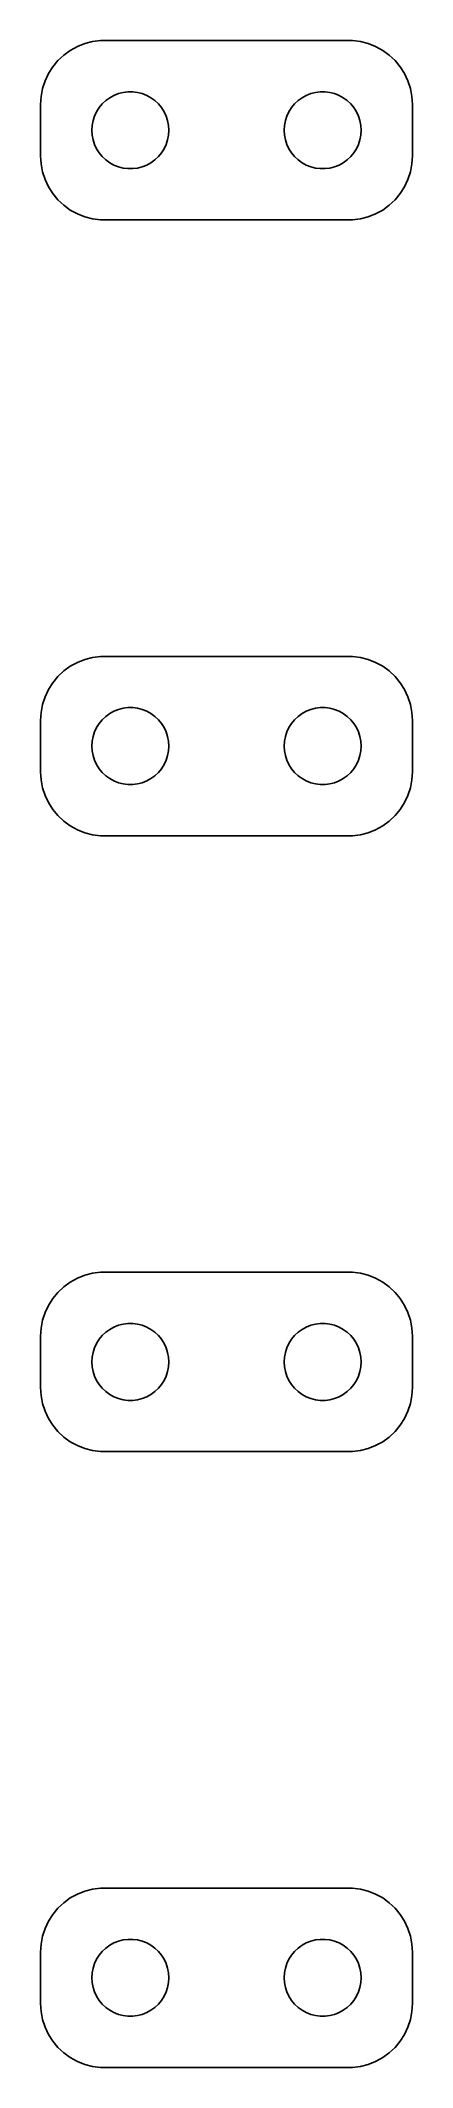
# Model space of a CAD drawing. Header units: metres. Extents: x -7.2 to 7.2, y 68.5 to 147.5.
import ezdxf

# ---------------------------------------------------------------- set-up
doc = ezdxf.new("R2010")
doc.units = ezdxf.units.M

msp = doc.modelspace()

# ---------------------------------------------------------------- linework, layer by layer
for p, q in [((-6.34355, 146.926), (-6.57242, 146.711)), ((-6.08955, 147.111), (-6.34355, 146.926)), ((-5.81444, 147.262), (-6.08955, 147.111)), ((-5.52254, 147.378), (-5.81444, 147.262)), ((-5.21844, 147.456), (-5.52254, 147.378)), ((-4.90697, 147.495), (-5.21844, 147.456)), ((4.90697, 147.495), (-4.90697, 147.495)), ((5.21844, 147.456), (4.90697, 147.495)), ((5.52254, 147.378), (5.21844, 147.456)), ((5.81444, 147.262), (5.52254, 147.378)), ((6.08955, 147.111), (5.81444, 147.262)), ((6.34355, 146.926), (6.08955, 147.111)), ((6.57242, 146.711), (6.34355, 146.926)), ((-6.94077, 146.204), (-7.07443, 145.92)), ((-6.77254, 146.469), (-6.94077, 146.204)), ((-6.57242, 146.711), (-6.77254, 146.469)), ((6.77254, 146.469), (6.57242, 146.711)), ((6.94077, 146.204), (6.77254, 146.469)), ((7.07443, 145.92), (6.94077, 146.204)), ((-7.17145, 145.622), (-7.23029, 145.313)), ((-7.07443, 145.92), (-7.17145, 145.622)), ((-4.55373, 145.266), (-4.38866, 145.357)), ((-4.38866, 145.357), (-4.21352, 145.427)), ((-4.21352, 145.427), (-4.03107, 145.473)), ((-4.03107, 145.473), (-3.84418, 145.497)), ((-3.84418, 145.497), (-3.65581, 145.497)), ((-3.65581, 145.497), (-3.46892, 145.473)), ((-3.46892, 145.473), (-3.28647, 145.427)), ((-3.28647, 145.427), (-3.11133, 145.357)), ((-3.11133, 145.357), (-2.94626, 145.266)), ((2.94626, 145.266), (3.11133, 145.357)), ((3.11133, 145.357), (3.28647, 145.427)), ((3.28647, 145.427), (3.46892, 145.473)), ((3.46892, 145.473), (3.65581, 145.497)), ((3.65581, 145.497), (3.84418, 145.497)), ((3.84418, 145.497), (4.03107, 145.473)), ((4.03107, 145.473), (4.21352, 145.427)), ((4.21352, 145.427), (4.38866, 145.357)), ((4.38866, 145.357), (4.55373, 145.266)), ((7.17145, 145.622), (7.07443, 145.92)), ((7.23029, 145.313), (7.17145, 145.622)), ((-7.23029, 145.313), (-7.25, 145)), ((-7.25, 145), (-7.25, 143)), ((-5.20287, 144.373), (-5.14465, 144.552)), ((-5.14465, 144.552), (-5.06445, 144.723)), ((-5.06445, 144.723), (-4.96352, 144.882)), ((-4.96352, 144.882), (-4.84344, 145.027)), ((-4.84344, 145.027), (-4.70613, 145.156)), ((-4.70613, 145.156), (-4.55373, 145.266)), ((-2.94626, 145.266), (-2.79385, 145.156)), ((-2.79385, 145.156), (-2.65654, 145.027)), ((-2.65654, 145.027), (-2.53647, 144.882)), ((-2.53647, 144.882), (-2.43553, 144.723)), ((-2.43553, 144.723), (-2.35533, 144.552)), ((-2.35533, 144.552), (-2.29712, 144.373)), ((2.29712, 144.373), (2.35533, 144.552)), ((2.35533, 144.552), (2.43553, 144.723)), ((2.43553, 144.723), (2.53647, 144.882)), ((2.53647, 144.882), (2.65654, 145.027)), ((2.65654, 145.027), (2.79385, 145.156)), ((2.79385, 145.156), (2.94626, 145.266)), ((4.55373, 145.266), (4.70613, 145.156)), ((4.70613, 145.156), (4.84344, 145.027)), ((4.84344, 145.027), (4.96352, 144.882)), ((4.96352, 144.882), (5.06445, 144.723)), ((5.06445, 144.723), (5.14465, 144.552)), ((5.14465, 144.552), (5.20287, 144.373)), ((7.25, 145), (7.23029, 145.313)), ((7.25, 143), (7.25, 145)), ((-5.25, 144), (-5.23816, 144.188)), ((-5.23816, 143.812), (-5.25, 144)), ((-5.23816, 144.188), (-5.20287, 144.373)), ((-5.20287, 143.627), (-5.23816, 143.812)), ((-2.29712, 144.373), (-2.26183, 144.188)), ((-2.26183, 143.812), (-2.29712, 143.627)), ((-2.26183, 144.188), (-2.25, 144)), ((-2.25, 144), (-2.26183, 143.812)), ((2.25, 144), (2.26183, 144.188)), ((2.26183, 143.812), (2.25, 144)), ((2.26183, 144.188), (2.29712, 144.373)), ((2.29712, 143.627), (2.26183, 143.812)), ((5.20287, 144.373), (5.23816, 144.188)), ((5.23816, 143.812), (5.20287, 143.627)), ((5.23816, 144.188), (5.25, 144)), ((5.25, 144), (5.23816, 143.812)), ((-7.25, 143), (-7.23029, 142.687)), ((-5.14465, 143.448), (-5.20287, 143.627)), ((-5.06445, 143.277), (-5.14465, 143.448)), ((-4.96352, 143.118), (-5.06445, 143.277)), ((-4.84344, 142.973), (-4.96352, 143.118)), ((-4.70613, 142.844), (-4.84344, 142.973)), ((-2.65654, 142.973), (-2.79385, 142.844)), ((-2.53647, 143.118), (-2.65654, 142.973)), ((-2.43553, 143.277), (-2.53647, 143.118)), ((-2.35533, 143.448), (-2.43553, 143.277)), ((-2.29712, 143.627), (-2.35533, 143.448)), ((2.35533, 143.448), (2.29712, 143.627)), ((2.43553, 143.277), (2.35533, 143.448)), ((2.53647, 143.118), (2.43553, 143.277)), ((2.65654, 142.973), (2.53647, 143.118)), ((2.79385, 142.844), (2.65654, 142.973)), ((4.84344, 142.973), (4.70613, 142.844)), ((4.96352, 143.118), (4.84344, 142.973)), ((5.06445, 143.277), (4.96352, 143.118)), ((5.14465, 143.448), (5.06445, 143.277)), ((5.20287, 143.627), (5.14465, 143.448)), ((7.23029, 142.687), (7.25, 143)), ((-7.23029, 142.687), (-7.17145, 142.378)), ((-7.17145, 142.378), (-7.07443, 142.08)), ((-4.55373, 142.734), (-4.70613, 142.844)), ((-4.38866, 142.643), (-4.55373, 142.734)), ((-4.21352, 142.573), (-4.38866, 142.643)), ((-4.03107, 142.527), (-4.21352, 142.573)), ((-3.84418, 142.503), (-4.03107, 142.527)), ((-3.65581, 142.503), (-3.84418, 142.503)), ((-3.46892, 142.527), (-3.65581, 142.503)), ((-3.28647, 142.573), (-3.46892, 142.527)), ((-3.11133, 142.643), (-3.28647, 142.573)), ((-2.94626, 142.734), (-3.11133, 142.643)), ((-2.79385, 142.844), (-2.94626, 142.734)), ((2.94626, 142.734), (2.79385, 142.844)), ((3.11133, 142.643), (2.94626, 142.734)), ((3.28647, 142.573), (3.11133, 142.643)), ((3.46892, 142.527), (3.28647, 142.573)), ((3.65581, 142.503), (3.46892, 142.527)), ((3.84418, 142.503), (3.65581, 142.503)), ((4.03107, 142.527), (3.84418, 142.503)), ((4.21352, 142.573), (4.03107, 142.527)), ((4.38866, 142.643), (4.21352, 142.573)), ((4.55373, 142.734), (4.38866, 142.643)), ((4.70613, 142.844), (4.55373, 142.734)), ((7.07443, 142.08), (7.17145, 142.378)), ((7.17145, 142.378), (7.23029, 142.687)), ((-7.07443, 142.08), (-6.94077, 141.796)), ((-6.94077, 141.796), (-6.77254, 141.531)), ((-6.77254, 141.531), (-6.57242, 141.289)), ((6.57242, 141.289), (6.77254, 141.531)), ((6.77254, 141.531), (6.94077, 141.796)), ((6.94077, 141.796), (7.07443, 142.08)), ((-6.57242, 141.289), (-6.34355, 141.074)), ((-6.34355, 141.074), (-6.08955, 140.889)), ((-6.08955, 140.889), (-5.81444, 140.738)), ((-5.81444, 140.738), (-5.52254, 140.622)), ((-5.52254, 140.622), (-5.21844, 140.544)), ((5.21844, 140.544), (5.52254, 140.622)), ((5.52254, 140.622), (5.81444, 140.738)), ((5.81444, 140.738), (6.08955, 140.889)), ((6.08955, 140.889), (6.34355, 141.074)), ((6.34355, 141.074), (6.57242, 141.289)), ((-5.21844, 140.544), (-4.90697, 140.505)), ((-4.90697, 140.505), (4.90697, 140.505)), ((4.90697, 140.505), (5.21844, 140.544)), ((-5.81444, 123.262), (-6.08955, 123.111)), ((-5.52254, 123.378), (-5.81444, 123.262)), ((-5.21844, 123.456), (-5.52254, 123.378)), ((-4.90697, 123.495), (-5.21844, 123.456)), ((4.90697, 123.495), (-4.90697, 123.495)), ((5.21844, 123.456), (4.90697, 123.495)), ((5.52254, 123.378), (5.21844, 123.456)), ((5.81444, 123.262), (5.52254, 123.378)), ((6.08955, 123.111), (5.81444, 123.262)), ((-6.77254, 122.469), (-6.94077, 122.204)), ((-6.57242, 122.711), (-6.77254, 122.469)), ((-6.34355, 122.926), (-6.57242, 122.711)), ((-6.08955, 123.111), (-6.34355, 122.926)), ((6.34355, 122.926), (6.08955, 123.111)), ((6.57242, 122.711), (6.34355, 122.926)), ((6.77254, 122.469), (6.57242, 122.711)), ((6.94077, 122.204), (6.77254, 122.469)), ((-7.07443, 121.92), (-7.17145, 121.622)), ((-6.94077, 122.204), (-7.07443, 121.92)), ((7.07443, 121.92), (6.94077, 122.204)), ((7.17145, 121.622), (7.07443, 121.92)), ((-7.23029, 121.313), (-7.25, 121)), ((-7.25, 121), (-7.25, 119)), ((-7.17145, 121.622), (-7.23029, 121.313)), ((-5.06445, 120.723), (-4.96352, 120.882)), ((-4.96352, 120.882), (-4.84344, 121.027)), ((-4.84344, 121.027), (-4.70613, 121.156)), ((-4.70613, 121.156), (-4.55373, 121.266)), ((-4.55373, 121.266), (-4.38866, 121.357)), ((-4.38866, 121.357), (-4.21352, 121.427)), ((-4.21352, 121.427), (-4.03107, 121.473)), ((-4.03107, 121.473), (-3.84418, 121.497)), ((-3.84418, 121.497), (-3.65581, 121.497)), ((-3.65581, 121.497), (-3.46892, 121.473)), ((-3.46892, 121.473), (-3.28647, 121.427)), ((-3.28647, 121.427), (-3.11133, 121.357)), ((-3.11133, 121.357), (-2.94626, 121.266)), ((-2.94626, 121.266), (-2.79385, 121.156)), ((-2.79385, 121.156), (-2.65654, 121.027)), ((-2.65654, 121.027), (-2.53647, 120.882)), ((-2.53647, 120.882), (-2.43553, 120.723)), ((2.43553, 120.723), (2.53647, 120.882)), ((2.53647, 120.882), (2.65654, 121.027)), ((2.65654, 121.027), (2.79385, 121.156)), ((2.79385, 121.156), (2.94626, 121.266)), ((2.94626, 121.266), (3.11133, 121.357)), ((3.11133, 121.357), (3.28647, 121.427)), ((3.28647, 121.427), (3.46892, 121.473)), ((3.46892, 121.473), (3.65581, 121.497)), ((3.65581, 121.497), (3.84418, 121.497)), ((3.84418, 121.497), (4.03107, 121.473)), ((4.03107, 121.473), (4.21352, 121.427)), ((4.21352, 121.427), (4.38866, 121.357)), ((4.38866, 121.357), (4.55373, 121.266)), ((4.55373, 121.266), (4.70613, 121.156)), ((4.70613, 121.156), (4.84344, 121.027)), ((4.84344, 121.027), (4.96352, 120.882)), ((4.96352, 120.882), (5.06445, 120.723)), ((7.23029, 121.313), (7.17145, 121.622)), ((7.25, 121), (7.23029, 121.313)), ((7.25, 119), (7.25, 121)), ((-5.25, 120), (-5.23816, 120.188)), ((-5.23816, 120.188), (-5.20287, 120.373)), ((-5.20287, 120.373), (-5.14465, 120.552)), ((-5.14465, 120.552), (-5.06445, 120.723)), ((-2.43553, 120.723), (-2.35533, 120.552)), ((-2.35533, 120.552), (-2.29712, 120.373)), ((-2.29712, 120.373), (-2.26183, 120.188)), ((-2.26183, 120.188), (-2.25, 120)), ((2.25, 120), (2.26183, 120.188)), ((2.26183, 120.188), (2.29712, 120.373)), ((2.29712, 120.373), (2.35533, 120.552)), ((2.35533, 120.552), (2.43553, 120.723)), ((5.06445, 120.723), (5.14465, 120.552)), ((5.14465, 120.552), (5.20287, 120.373)), ((5.20287, 120.373), (5.23816, 120.188)), ((5.23816, 120.188), (5.25, 120)), ((-5.23816, 119.812), (-5.25, 120)), ((-5.20287, 119.627), (-5.23816, 119.812)), ((-5.14465, 119.448), (-5.20287, 119.627)), ((-5.06445, 119.277), (-5.14465, 119.448)), ((-4.96352, 119.118), (-5.06445, 119.277)), ((-2.43553, 119.277), (-2.53647, 119.118)), ((-2.35533, 119.448), (-2.43553, 119.277)), ((-2.29712, 119.627), (-2.35533, 119.448)), ((-2.26183, 119.812), (-2.29712, 119.627)), ((-2.25, 120), (-2.26183, 119.812)), ((2.26183, 119.812), (2.25, 120)), ((2.29712, 119.627), (2.26183, 119.812)), ((2.35533, 119.448), (2.29712, 119.627)), ((2.43553, 119.277), (2.35533, 119.448)), ((2.53647, 119.118), (2.43553, 119.277)), ((5.06445, 119.277), (4.96352, 119.118)), ((5.14465, 119.448), (5.06445, 119.277)), ((5.20287, 119.627), (5.14465, 119.448)), ((5.23816, 119.812), (5.20287, 119.627)), ((5.25, 120), (5.23816, 119.812)), ((-7.25, 119), (-7.23029, 118.687)), ((-7.23029, 118.687), (-7.17145, 118.378)), ((-4.84344, 118.973), (-4.96352, 119.118)), ((-4.70613, 118.844), (-4.84344, 118.973)), ((-4.55373, 118.734), (-4.70613, 118.844)), ((-4.38866, 118.643), (-4.55373, 118.734)), ((-4.21352, 118.573), (-4.38866, 118.643)), ((-4.03107, 118.527), (-4.21352, 118.573)), ((-3.84418, 118.503), (-4.03107, 118.527)), ((-3.65581, 118.503), (-3.84418, 118.503)), ((-3.46892, 118.527), (-3.65581, 118.503)), ((-3.28647, 118.573), (-3.46892, 118.527)), ((-3.11133, 118.643), (-3.28647, 118.573)), ((-2.94626, 118.734), (-3.11133, 118.643)), ((-2.79385, 118.844), (-2.94626, 118.734)), ((-2.65654, 118.973), (-2.79385, 118.844)), ((-2.53647, 119.118), (-2.65654, 118.973)), ((2.65654, 118.973), (2.53647, 119.118)), ((2.79385, 118.844), (2.65654, 118.973)), ((2.94626, 118.734), (2.79385, 118.844)), ((3.11133, 118.643), (2.94626, 118.734)), ((3.28647, 118.573), (3.11133, 118.643)), ((3.46892, 118.527), (3.28647, 118.573)), ((3.65581, 118.503), (3.46892, 118.527)), ((3.84418, 118.503), (3.65581, 118.503)), ((4.03107, 118.527), (3.84418, 118.503)), ((4.21352, 118.573), (4.03107, 118.527)), ((4.38866, 118.643), (4.21352, 118.573)), ((4.55373, 118.734), (4.38866, 118.643)), ((4.70613, 118.844), (4.55373, 118.734)), ((4.84344, 118.973), (4.70613, 118.844)), ((4.96352, 119.118), (4.84344, 118.973)), ((7.17145, 118.378), (7.23029, 118.687)), ((7.23029, 118.687), (7.25, 119)), ((-7.17145, 118.378), (-7.07443, 118.08)), ((-7.07443, 118.08), (-6.94077, 117.796)), ((-6.94077, 117.796), (-6.77254, 117.531)), ((6.77254, 117.531), (6.94077, 117.796)), ((6.94077, 117.796), (7.07443, 118.08)), ((7.07443, 118.08), (7.17145, 118.378)), ((-6.77254, 117.531), (-6.57242, 117.289)), ((-6.57242, 117.289), (-6.34355, 117.074)), ((-6.34355, 117.074), (-6.08955, 116.889)), ((6.08955, 116.889), (6.34355, 117.074)), ((6.34355, 117.074), (6.57242, 117.289)), ((6.57242, 117.289), (6.77254, 117.531)), ((-6.08955, 116.889), (-5.81444, 116.738)), ((-5.81444, 116.738), (-5.52254, 116.622)), ((-5.52254, 116.622), (-5.21844, 116.544)), ((-5.21844, 116.544), (-4.90697, 116.505)), ((-4.90697, 116.505), (4.90697, 116.505)), ((4.90697, 116.505), (5.21844, 116.544)), ((5.21844, 116.544), (5.52254, 116.622)), ((5.52254, 116.622), (5.81444, 116.738)), ((5.81444, 116.738), (6.08955, 116.889)), ((-6.34355, 98.9263), (-6.57242, 98.7114)), ((-6.08955, 99.1108), (-6.34355, 98.9263)), ((-5.81444, 99.2621), (-6.08955, 99.1108)), ((-5.52254, 99.3776), (-5.81444, 99.2621)), ((-5.21844, 99.4557), (-5.52254, 99.3776)), ((-4.90697, 99.4951), (-5.21844, 99.4557)), ((4.90697, 99.4951), (-4.90697, 99.4951)), ((5.21844, 99.4557), (4.90697, 99.4951)), ((5.52254, 99.3776), (5.21844, 99.4557)), ((5.81444, 99.2621), (5.52254, 99.3776)), ((6.08955, 99.1108), (5.81444, 99.2621)), ((6.34355, 98.9263), (6.08955, 99.1108)), ((6.57242, 98.7114), (6.34355, 98.9263)), ((-6.94077, 98.2044), (-7.07443, 97.9203)), ((-6.77254, 98.4695), (-6.94077, 98.2044)), ((-6.57242, 98.7114), (-6.77254, 98.4695)), ((6.77254, 98.4695), (6.57242, 98.7114)), ((6.94077, 98.2044), (6.77254, 98.4695)), ((7.07443, 97.9203), (6.94077, 98.2044)), ((-7.23029, 97.3133), (-7.25, 97)), ((-7.17145, 97.6217), (-7.23029, 97.3133)), ((-7.07443, 97.9203), (-7.17145, 97.6217)), ((-4.70613, 97.1558), (-4.55373, 97.2665)), ((-4.55373, 97.2665), (-4.38866, 97.3572)), ((-4.38866, 97.3572), (-4.21352, 97.4266)), ((-4.21352, 97.4266), (-4.03107, 97.4734)), ((-4.03107, 97.4734), (-3.84418, 97.497)), ((-3.84418, 97.497), (-3.65581, 97.497)), ((-3.65581, 97.497), (-3.46892, 97.4734)), ((-3.46892, 97.4734), (-3.28647, 97.4266)), ((-3.28647, 97.4266), (-3.11133, 97.3572)), ((-3.11133, 97.3572), (-2.94626, 97.2665)), ((-2.94626, 97.2665), (-2.79385, 97.1558)), ((2.79385, 97.1558), (2.94626, 97.2665)), ((2.94626, 97.2665), (3.11133, 97.3572)), ((3.11133, 97.3572), (3.28647, 97.4266)), ((3.28647, 97.4266), (3.46892, 97.4734)), ((3.46892, 97.4734), (3.65581, 97.497)), ((3.65581, 97.497), (3.84418, 97.497)), ((3.84418, 97.497), (4.03107, 97.4734)), ((4.03107, 97.4734), (4.21352, 97.4266)), ((4.21352, 97.4266), (4.38866, 97.3572)), ((4.38866, 97.3572), (4.55373, 97.2665)), ((4.55373, 97.2665), (4.70613, 97.1558)), ((7.17145, 97.6217), (7.07443, 97.9203)), ((7.23029, 97.3133), (7.17145, 97.6217)), ((7.25, 97), (7.23029, 97.3133)), ((-7.25, 97), (-7.25, 95)), ((-5.23816, 96.188), (-5.20287, 96.373)), ((-5.20287, 96.373), (-5.14465, 96.5522)), ((-5.14465, 96.5522), (-5.06445, 96.7226)), ((-5.06445, 96.7226), (-4.96352, 96.8817)), ((-4.96352, 96.8817), (-4.84344, 97.0268)), ((-4.84344, 97.0268), (-4.70613, 97.1558)), ((-2.79385, 97.1558), (-2.65654, 97.0268)), ((-2.65654, 97.0268), (-2.53647, 96.8817)), ((-2.53647, 96.8817), (-2.43553, 96.7226)), ((-2.43553, 96.7226), (-2.35533, 96.5522)), ((-2.35533, 96.5522), (-2.29712, 96.373)), ((-2.29712, 96.373), (-2.26183, 96.188)), ((2.26183, 96.188), (2.29712, 96.373)), ((2.29712, 96.373), (2.35533, 96.5522)), ((2.35533, 96.5522), (2.43553, 96.7226)), ((2.43553, 96.7226), (2.53647, 96.8817)), ((2.53647, 96.8817), (2.65654, 97.0268)), ((2.65654, 97.0268), (2.79385, 97.1558)), ((4.70613, 97.1558), (4.84344, 97.0268)), ((4.84344, 97.0268), (4.96352, 96.8817)), ((4.96352, 96.8817), (5.06445, 96.7226)), ((5.06445, 96.7226), (5.14465, 96.5522)), ((5.14465, 96.5522), (5.20287, 96.373)), ((5.20287, 96.373), (5.23816, 96.188)), ((7.25, 95), (7.25, 97)), ((-5.25, 96), (-5.23816, 96.188)), ((-5.23816, 95.812), (-5.25, 96)), ((-5.20287, 95.627), (-5.23816, 95.812)), ((-5.14465, 95.4478), (-5.20287, 95.627)), ((-2.29712, 95.627), (-2.35533, 95.4478)), ((-2.26183, 95.812), (-2.29712, 95.627)), ((-2.26183, 96.188), (-2.25, 96)), ((-2.25, 96), (-2.26183, 95.812)), ((2.25, 96), (2.26183, 96.188)), ((2.26183, 95.812), (2.25, 96)), ((2.29712, 95.627), (2.26183, 95.812)), ((2.35533, 95.4478), (2.29712, 95.627)), ((5.20287, 95.627), (5.14465, 95.4478)), ((5.23816, 95.812), (5.20287, 95.627)), ((5.23816, 96.188), (5.25, 96)), ((5.25, 96), (5.23816, 95.812)), ((-7.25, 95), (-7.23029, 94.6867)), ((-5.06445, 95.2774), (-5.14465, 95.4478)), ((-4.96352, 95.1183), (-5.06445, 95.2774)), ((-4.84344, 94.9732), (-4.96352, 95.1183)), ((-4.70613, 94.8442), (-4.84344, 94.9732)), ((-4.55373, 94.7335), (-4.70613, 94.8442)), ((-2.79385, 94.8442), (-2.94626, 94.7335)), ((-2.65654, 94.9732), (-2.79385, 94.8442)), ((-2.53647, 95.1183), (-2.65654, 94.9732)), ((-2.43553, 95.2774), (-2.53647, 95.1183)), ((-2.35533, 95.4478), (-2.43553, 95.2774)), ((2.43553, 95.2774), (2.35533, 95.4478)), ((2.53647, 95.1183), (2.43553, 95.2774)), ((2.65654, 94.9732), (2.53647, 95.1183)), ((2.79385, 94.8442), (2.65654, 94.9732)), ((2.94626, 94.7335), (2.79385, 94.8442)), ((4.70613, 94.8442), (4.55373, 94.7335)), ((4.84344, 94.9732), (4.70613, 94.8442)), ((4.96352, 95.1183), (4.84344, 94.9732)), ((5.06445, 95.2774), (4.96352, 95.1183)), ((5.14465, 95.4478), (5.06445, 95.2774)), ((7.23029, 94.6867), (7.25, 95)), ((-7.23029, 94.6867), (-7.17145, 94.3783)), ((-7.17145, 94.3783), (-7.07443, 94.0797)), ((-7.07443, 94.0797), (-6.94077, 93.7956)), ((-4.38866, 94.6428), (-4.55373, 94.7335)), ((-4.21352, 94.5734), (-4.38866, 94.6428)), ((-4.03107, 94.5266), (-4.21352, 94.5734)), ((-3.84418, 94.503), (-4.03107, 94.5266)), ((-3.65581, 94.503), (-3.84418, 94.503)), ((-3.46892, 94.5266), (-3.65581, 94.503)), ((-3.28647, 94.5734), (-3.46892, 94.5266)), ((-3.11133, 94.6428), (-3.28647, 94.5734)), ((-2.94626, 94.7335), (-3.11133, 94.6428)), ((3.11133, 94.6428), (2.94626, 94.7335)), ((3.28647, 94.5734), (3.11133, 94.6428)), ((3.46892, 94.5266), (3.28647, 94.5734)), ((3.65581, 94.503), (3.46892, 94.5266)), ((3.84418, 94.503), (3.65581, 94.503)), ((4.03107, 94.5266), (3.84418, 94.503)), ((4.21352, 94.5734), (4.03107, 94.5266)), ((4.38866, 94.6428), (4.21352, 94.5734)), ((4.55373, 94.7335), (4.38866, 94.6428)), ((6.94077, 93.7956), (7.07443, 94.0797)), ((7.07443, 94.0797), (7.17145, 94.3783)), ((7.17145, 94.3783), (7.23029, 94.6867)), ((-6.94077, 93.7956), (-6.77254, 93.5305)), ((-6.77254, 93.5305), (-6.57242, 93.2886)), ((-6.57242, 93.2886), (-6.34355, 93.0737)), ((6.34355, 93.0737), (6.57242, 93.2886)), ((6.57242, 93.2886), (6.77254, 93.5305)), ((6.77254, 93.5305), (6.94077, 93.7956)), ((-6.34355, 93.0737), (-6.08955, 92.8892)), ((-6.08955, 92.8892), (-5.81444, 92.7379)), ((-5.81444, 92.7379), (-5.52254, 92.6224)), ((-5.52254, 92.6224), (-5.21844, 92.5443)), ((-5.21844, 92.5443), (-4.90697, 92.5049)), ((-4.90697, 92.5049), (4.90697, 92.5049)), ((4.90697, 92.5049), (5.21844, 92.5443)), ((5.21844, 92.5443), (5.52254, 92.6224)), ((5.52254, 92.6224), (5.81444, 92.7379)), ((5.81444, 92.7379), (6.08955, 92.8892)), ((6.08955, 92.8892), (6.34355, 93.0737)), ((-6.08955, 75.1108), (-6.34355, 74.9263)), ((-5.81444, 75.2621), (-6.08955, 75.1108)), ((-5.52254, 75.3776), (-5.81444, 75.2621)), ((-5.21844, 75.4557), (-5.52254, 75.3776)), ((-4.90697, 75.4951), (-5.21844, 75.4557)), ((4.90697, 75.4951), (-4.90697, 75.4951)), ((5.21844, 75.4557), (4.90697, 75.4951)), ((5.52254, 75.3776), (5.21844, 75.4557)), ((5.81444, 75.2621), (5.52254, 75.3776)), ((6.08955, 75.1108), (5.81444, 75.2621)), ((6.34355, 74.9263), (6.08955, 75.1108)), ((-6.77254, 74.4695), (-6.94077, 74.2044)), ((-6.57242, 74.7114), (-6.77254, 74.4695)), ((-6.34355, 74.9263), (-6.57242, 74.7114)), ((6.57242, 74.7114), (6.34355, 74.9263)), ((6.77254, 74.4695), (6.57242, 74.7114)), ((6.94077, 74.2044), (6.77254, 74.4695)), ((-7.17145, 73.6217), (-7.23029, 73.3133)), ((-7.07443, 73.9203), (-7.17145, 73.6217)), ((-6.94077, 74.2044), (-7.07443, 73.9203)), ((-4.21352, 73.4266), (-4.03107, 73.4734)), ((-4.03107, 73.4734), (-3.84418, 73.497)), ((-3.84418, 73.497), (-3.65581, 73.497)), ((-3.65581, 73.497), (-3.46892, 73.4734)), ((-3.46892, 73.4734), (-3.28647, 73.4266)), ((3.28647, 73.4266), (3.46892, 73.4734)), ((3.46892, 73.4734), (3.65581, 73.497)), ((3.65581, 73.497), (3.84418, 73.497)), ((3.84418, 73.497), (4.03107, 73.4734)), ((4.03107, 73.4734), (4.21352, 73.4266)), ((7.07443, 73.9203), (6.94077, 74.2044)), ((7.17145, 73.6217), (7.07443, 73.9203)), ((7.23029, 73.3133), (7.17145, 73.6217)), ((-7.23029, 73.3133), (-7.25, 73)), ((-7.25, 73), (-7.25, 71)), ((-5.14465, 72.5522), (-5.06445, 72.7226)), ((-5.06445, 72.7226), (-4.96352, 72.8817)), ((-4.96352, 72.8817), (-4.84344, 73.0268)), ((-4.84344, 73.0268), (-4.70613, 73.1558)), ((-4.70613, 73.1558), (-4.55373, 73.2665)), ((-4.55373, 73.2665), (-4.38866, 73.3572)), ((-4.38866, 73.3572), (-4.21352, 73.4266)), ((-3.28647, 73.4266), (-3.11133, 73.3572)), ((-3.11133, 73.3572), (-2.94626, 73.2665)), ((-2.94626, 73.2665), (-2.79385, 73.1558)), ((-2.79385, 73.1558), (-2.65654, 73.0268)), ((-2.65654, 73.0268), (-2.53647, 72.8817)), ((-2.53647, 72.8817), (-2.43553, 72.7226)), ((-2.43553, 72.7226), (-2.35533, 72.5522)), ((2.35533, 72.5522), (2.43553, 72.7226)), ((2.43553, 72.7226), (2.53647, 72.8817)), ((2.53647, 72.8817), (2.65654, 73.0268)), ((2.65654, 73.0268), (2.79385, 73.1558)), ((2.79385, 73.1558), (2.94626, 73.2665)), ((2.94626, 73.2665), (3.11133, 73.3572)), ((3.11133, 73.3572), (3.28647, 73.4266)), ((4.21352, 73.4266), (4.38866, 73.3572)), ((4.38866, 73.3572), (4.55373, 73.2665)), ((4.55373, 73.2665), (4.70613, 73.1558)), ((4.70613, 73.1558), (4.84344, 73.0268)), ((4.84344, 73.0268), (4.96352, 72.8817)), ((4.96352, 72.8817), (5.06445, 72.7226)), ((5.06445, 72.7226), (5.14465, 72.5522)), ((7.25, 73), (7.23029, 73.3133)), ((7.25, 71), (7.25, 73)), ((-5.25, 72), (-5.23816, 72.188)), ((-5.23816, 71.812), (-5.25, 72)), ((-5.23816, 72.188), (-5.20287, 72.373)), ((-5.20287, 72.373), (-5.14465, 72.5522)), ((-2.35533, 72.5522), (-2.29712, 72.373)), ((-2.29712, 72.373), (-2.26183, 72.188)), ((-2.26183, 72.188), (-2.25, 72)), ((-2.25, 72), (-2.26183, 71.812)), ((2.25, 72), (2.26183, 72.188)), ((2.26183, 71.812), (2.25, 72)), ((2.26183, 72.188), (2.29712, 72.373)), ((2.29712, 72.373), (2.35533, 72.5522)), ((5.14465, 72.5522), (5.20287, 72.373)), ((5.20287, 72.373), (5.23816, 72.188)), ((5.23816, 72.188), (5.25, 72)), ((5.25, 72), (5.23816, 71.812)), ((-5.20287, 71.627), (-5.23816, 71.812)), ((-5.14465, 71.4478), (-5.20287, 71.627)), ((-5.06445, 71.2774), (-5.14465, 71.4478)), ((-4.96352, 71.1183), (-5.06445, 71.2774)), ((-4.84344, 70.9732), (-4.96352, 71.1183)), ((-2.53647, 71.1183), (-2.65654, 70.9732)), ((-2.43553, 71.2774), (-2.53647, 71.1183)), ((-2.35533, 71.4478), (-2.43553, 71.2774)), ((-2.29712, 71.627), (-2.35533, 71.4478)), ((-2.26183, 71.812), (-2.29712, 71.627)), ((2.29712, 71.627), (2.26183, 71.812)), ((2.35533, 71.4478), (2.29712, 71.627)), ((2.43553, 71.2774), (2.35533, 71.4478)), ((2.53647, 71.1183), (2.43553, 71.2774)), ((2.65654, 70.9732), (2.53647, 71.1183)), ((4.96352, 71.1183), (4.84344, 70.9732)), ((5.06445, 71.2774), (4.96352, 71.1183)), ((5.14465, 71.4478), (5.06445, 71.2774)), ((5.20287, 71.627), (5.14465, 71.4478)), ((5.23816, 71.812), (5.20287, 71.627)), ((-7.25, 71), (-7.23029, 70.6867)), ((-7.23029, 70.6867), (-7.17145, 70.3783)), ((-7.17145, 70.3783), (-7.07443, 70.0797)), ((-4.70613, 70.8442), (-4.84344, 70.9732)), ((-4.55373, 70.7335), (-4.70613, 70.8442)), ((-4.38866, 70.6428), (-4.55373, 70.7335)), ((-4.21352, 70.5734), (-4.38866, 70.6428)), ((-4.03107, 70.5266), (-4.21352, 70.5734)), ((-3.84418, 70.503), (-4.03107, 70.5266)), ((-3.65581, 70.503), (-3.84418, 70.503)), ((-3.46892, 70.5266), (-3.65581, 70.503)), ((-3.28647, 70.5734), (-3.46892, 70.5266)), ((-3.11133, 70.6428), (-3.28647, 70.5734)), ((-2.94626, 70.7335), (-3.11133, 70.6428)), ((-2.79385, 70.8442), (-2.94626, 70.7335)), ((-2.65654, 70.9732), (-2.79385, 70.8442)), ((2.79385, 70.8442), (2.65654, 70.9732)), ((2.94626, 70.7335), (2.79385, 70.8442)), ((3.11133, 70.6428), (2.94626, 70.7335)), ((3.28647, 70.5734), (3.11133, 70.6428)), ((3.46892, 70.5266), (3.28647, 70.5734)), ((3.65581, 70.503), (3.46892, 70.5266)), ((3.84418, 70.503), (3.65581, 70.503)), ((4.03107, 70.5266), (3.84418, 70.503)), ((4.21352, 70.5734), (4.03107, 70.5266)), ((4.38866, 70.6428), (4.21352, 70.5734)), ((4.55373, 70.7335), (4.38866, 70.6428)), ((4.70613, 70.8442), (4.55373, 70.7335)), ((4.84344, 70.9732), (4.70613, 70.8442)), ((7.07443, 70.0797), (7.17145, 70.3783)), ((7.17145, 70.3783), (7.23029, 70.6867)), ((7.23029, 70.6867), (7.25, 71)), ((-7.07443, 70.0797), (-6.94077, 69.7956)), ((-6.94077, 69.7956), (-6.77254, 69.5305)), ((-6.77254, 69.5305), (-6.57242, 69.2886)), ((6.57242, 69.2886), (6.77254, 69.5305)), ((6.77254, 69.5305), (6.94077, 69.7956)), ((6.94077, 69.7956), (7.07443, 70.0797)), ((-6.57242, 69.2886), (-6.34355, 69.0737)), ((-6.34355, 69.0737), (-6.08955, 68.8892)), ((-6.08955, 68.8892), (-5.81444, 68.7379)), ((-5.81444, 68.7379), (-5.52254, 68.6224)), ((5.52254, 68.6224), (5.81444, 68.7379)), ((5.81444, 68.7379), (6.08955, 68.8892)), ((6.08955, 68.8892), (6.34355, 69.0737)), ((6.34355, 69.0737), (6.57242, 69.2886)), ((-5.52254, 68.6224), (-5.21844, 68.5443)), ((-5.21844, 68.5443), (-4.90697, 68.5049)), ((-4.90697, 68.5049), (4.90697, 68.5049)), ((4.90697, 68.5049), (5.21844, 68.5443)), ((5.21844, 68.5443), (5.52254, 68.6224))]:
    msp.add_line(p, q)

doc.saveas('drawing.dxf')
